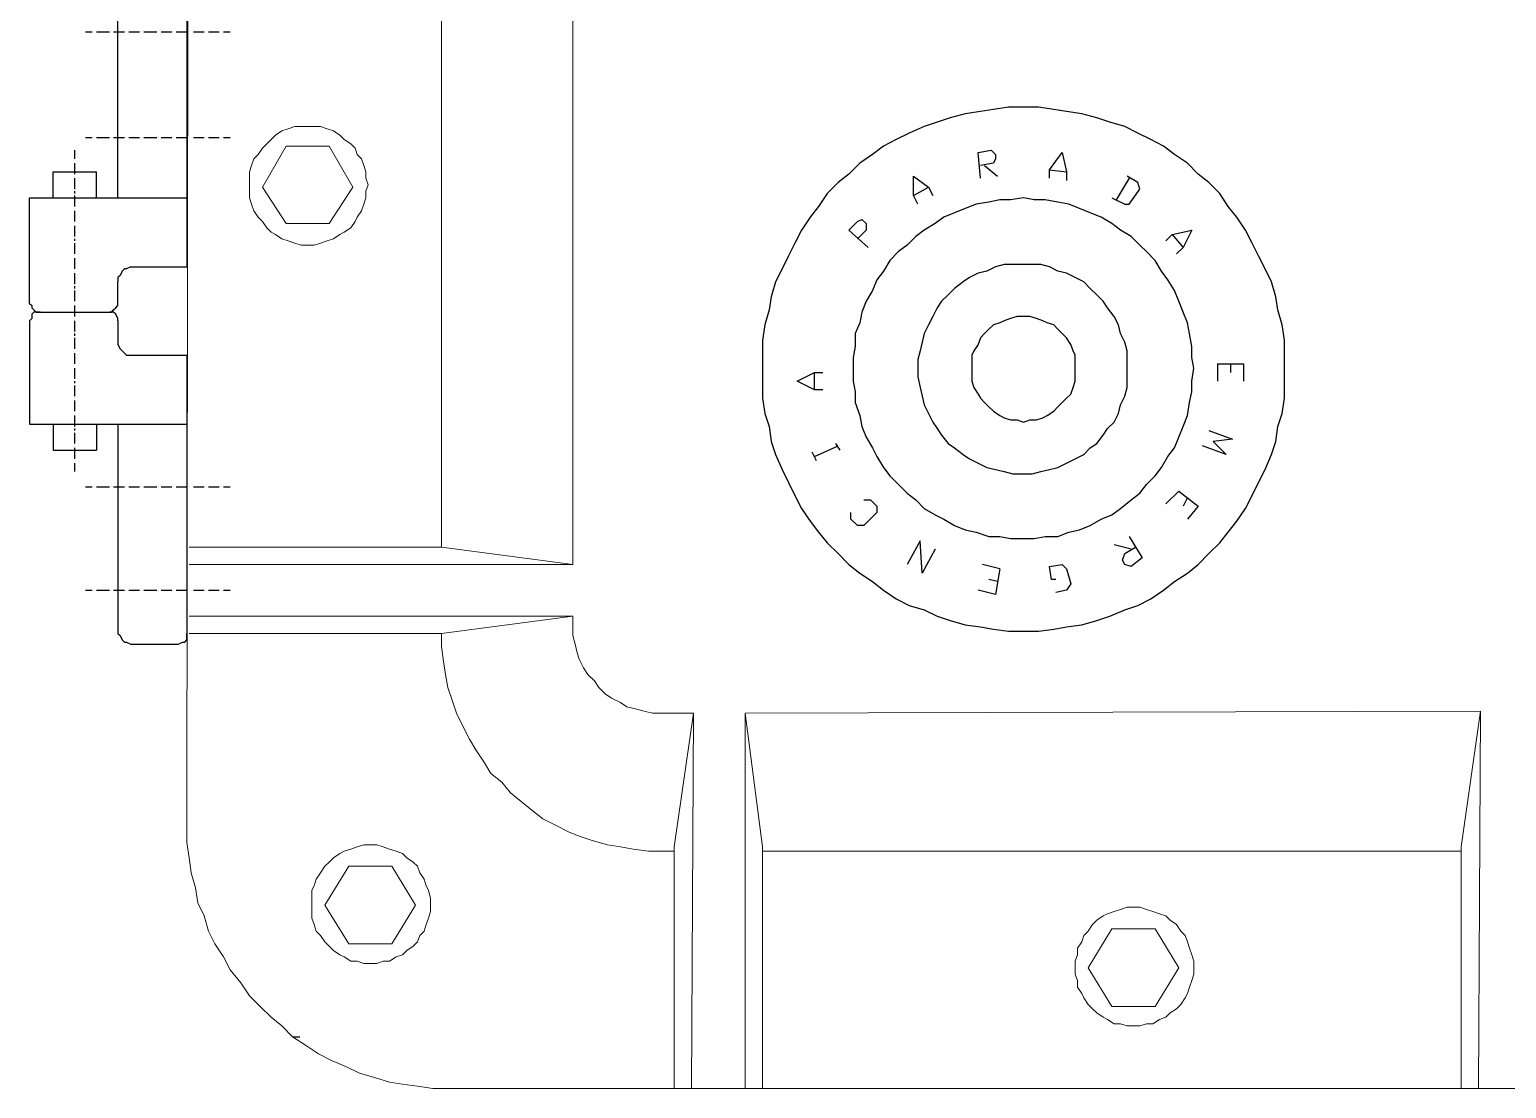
# Model space of a CAD drawing. Header units: millimetres. Extents: x -72 to 2978, y -1067 to 2817.
# Drawn here: x -36.3 to 167.7, y -7.2 to 139.1 of the extents above; entities that cross this region are included whole.
import ezdxf

# ---------------------------------------------------------------- set-up
doc = ezdxf.new("R2010")
doc.units = ezdxf.units.MM

msp = doc.modelspace()

# ---------------------------------------------------------------- linework, layer by layer
at = {"color": 7, "linetype": 'Continuous', "lineweight": 15, "true_color": 0x000007}
for p, q in [((-14.3, 320.87), (-14.6, 28.9)), ((38.73, 65.25), (38.73, 171.31)), ((20.56, 168.93), (20.56, 67.63)), ((-4.17, 117.38), (-0.89, 123.04)), ((-0.89, 123.04), (5.06, 123.04)), ((5.06, 123.04), (8.34, 117.38)), ((-0.89, 112.32), (-4.17, 117.38)), ((8.34, 117.38), (5.06, 112.32)), ((5.06, 112.32), (-0.89, 112.32)), ((20.56, 67.63), (-14.3, 67.63)), ((20.56, 67.63), (38.73, 65.25)), ((38.73, 65.25), (-14.3, 65.25)), ((38.73, 58.1), (-14.3, 58.1)), ((20.56, 55.71), (38.73, 58.1)), ((38.73, 56.61), (38.73, 58.1)), ((20.56, 55.71), (-14.3, 55.71)), ((164.16, 44.99), (62.56, 44.69)), ((161.48, 26.22), (164.16, 44.99)), ((164.16, 44.99), (163.86, -7.15)), ((55.41, 44.69), (50.95, 44.69)), ((52.73, 26.22), (55.41, 44.69)), ((55.41, 44.69), (55.12, -7.15)), ((62.56, -7.15), (62.56, 44.69)), ((64.95, 26.22), (62.56, 44.69)), ((52.73, -7.15), (52.73, 26.22)), ((64.95, -7.15), (64.95, 26.22)), ((161.48, 25.62), (64.95, 25.62)), ((161.48, -7.15), (161.48, 26.22)), ((4.47, 18.17), (7.75, 23.54)), ((7.75, 23.54), (13.7, 23.54)), ((13.7, 23.54), (16.98, 18.17)), ((7.75, 12.81), (4.47, 18.17)), ((16.98, 18.17), (13.7, 12.81)), ((109.94, 9.53), (113.21, 14.9)), ((113.21, 14.9), (119.17, 14.9)), ((119.17, 14.9), (122.45, 9.53)), ((13.7, 12.81), (7.75, 12.81)), ((113.21, 4.17), (109.94, 9.53)), ((122.45, 9.53), (119.17, 4.17)), ((119.17, 4.17), (113.21, 4.17)), ((313.42, -7.15), (21.45, -7.15))]:
    msp.add_line(p, q, dxfattribs=at)
at = {"color": 7, "linetype": 'Continuous', "lineweight": 25, "true_color": 0x000007}
for p, q in [((-24.13, 115.89), (-24.13, 144.2)), ((-14.6, 144.79), (-14.6, 106.36)), ((-28.6, 138.83), (-27.71, 138.83)), ((-27.41, 138.83), (-27.41, 138.83)), ((-27.11, 138.83), (-25.32, 138.83)), ((-25.03, 138.83), (-25.03, 138.83)), ((-24.73, 138.83), (-23.24, 138.83)), ((-22.94, 138.83), (-22.94, 138.83)), ((-22.64, 138.83), (-21.15, 138.83)), ((-20.85, 138.83), (-20.85, 138.83)), ((-20.56, 138.83), (-18.77, 138.83)), ((-18.47, 138.83), (-18.47, 138.83)), ((-18.17, 138.83), (-16.68, 138.83)), ((-16.39, 138.83), (-16.39, 138.83)), ((-16.09, 138.83), (-14.6, 138.83)), ((-14.3, 138.83), (-14.3, 138.83)), ((-13.7, 138.83), (-12.22, 138.83)), ((-11.92, 138.83), (-11.92, 138.83)), ((-11.62, 138.83), (-10.13, 138.83)), ((-9.83, 138.83), (-9.83, 138.83)), ((-9.53, 138.83), (-8.64, 138.83)), ((-28.6, 124.24), (-27.71, 124.24)), ((-27.41, 124.24), (-27.41, 124.24)), ((-27.11, 124.24), (-25.32, 124.24)), ((-25.03, 124.24), (-25.03, 124.24)), ((-24.73, 124.24), (-23.24, 124.24)), ((-22.94, 124.24), (-22.94, 124.24)), ((-22.64, 124.24), (-21.15, 124.24)), ((-20.85, 124.24), (-20.85, 124.24)), ((-20.56, 124.24), (-18.77, 124.24)), ((-18.47, 124.24), (-18.47, 124.24)), ((-18.17, 124.24), (-16.68, 124.24)), ((-16.39, 124.24), (-16.39, 124.24)), ((-16.09, 124.24), (-14.6, 124.24)), ((-14.3, 124.24), (-14.3, 124.24)), ((-13.7, 124.24), (-12.22, 124.24)), ((-11.92, 124.24), (-11.92, 124.24)), ((-11.62, 124.24), (-10.13, 124.24)), ((-9.83, 124.24), (-9.83, 124.24)), ((-9.53, 124.24), (-8.64, 124.24)), ((-30.09, 121.26), (-30.09, 122.45)), ((-30.09, 120.96), (-30.09, 120.96)), ((-30.09, 119.17), (-30.09, 120.66)), ((-33.07, 119.47), (-27.11, 119.47)), ((-33.07, 115.89), (-33.07, 119.47)), ((-30.09, 118.87), (-30.09, 118.87)), ((-30.09, 117.09), (-30.09, 118.58)), ((-27.11, 115.89), (-27.11, 119.47)), ((95.63, 120.36), (97.42, 118.87)), ((104.57, 119.77), (106.96, 119.47)), ((115.6, 118.58), (113.81, 115.6)), ((-30.09, 116.49), (-30.09, 116.79)), ((85.8, 116.19), (87.89, 117.38)), ((-36.35, 115.89), (-14.6, 115.89)), ((-36.35, 101.3), (-36.35, 115.89)), ((-30.09, 114.7), (-30.09, 116.19)), ((-30.09, 114.4), (-30.09, 114.4)), ((-30.09, 112.62), (-30.09, 114.11)), ((-30.09, 112.32), (-30.09, 112.32)), ((-30.09, 110.53), (-30.09, 112.02)), ((-30.09, 109.94), (-30.09, 110.23)), ((121.55, 110.83), (123.04, 109.04)), ((-30.09, 108.15), (-30.09, 109.64)), ((-30.09, 107.85), (-30.09, 107.85)), ((-30.09, 106.06), (-30.09, 107.55)), ((-22.34, 106.36), (-14.6, 106.36)), ((-30.09, 105.76), (-30.09, 105.76)), ((-30.09, 103.98), (-30.09, 105.47)), ((-24.13, 101.3), (-24.13, 104.27)), ((-30.09, 103.38), (-30.09, 103.68)), ((-30.09, 101.59), (-30.09, 103.08)), ((-34.86, 100.1), (-25.32, 100.1)), ((-30.09, 101.3), (-30.09, 101.3)), ((-30.09, 99.51), (-30.09, 101)), ((-36.35, 98.91), (-36.35, 84.61)), ((-30.09, 99.21), (-30.09, 99.21)), ((-30.09, 97.42), (-30.09, 98.91)), ((-24.13, 98.91), (-24.13, 95.93)), ((-30.09, 96.83), (-30.09, 97.12)), ((-30.09, 95.04), (-30.09, 96.53)), ((-30.09, 94.74), (-30.09, 94.74)), ((-30.09, 92.95), (-30.09, 94.44)), ((-22.34, 94.15), (-14.6, 94.15)), ((-14.6, 94.15), (-14.6, 55.71)), ((-30.09, 92.66), (-30.09, 92.66)), ((-30.09, 90.87), (-30.09, 92.36)), ((127.81, 92.95), (127.81, 90.57)), ((129.6, 92.95), (129.6, 91.76)), ((-30.09, 90.27), (-30.09, 90.57)), ((-30.09, 88.48), (-30.09, 89.97)), ((72.1, 89.38), (72.1, 91.76)), ((-30.09, 88.19), (-30.09, 88.19)), ((-30.09, 86.4), (-30.09, 87.89)), ((-30.09, 86.1), (-30.09, 86.1)), ((-30.09, 84.31), (-30.09, 85.8)), ((-36.35, 84.61), (-14.6, 84.61)), ((-33.07, 84.61), (-33.07, 81.04)), ((-30.09, 83.72), (-30.09, 84.02)), ((-27.11, 84.61), (-27.11, 81.04)), ((-24.13, 84.61), (-24.13, 56.31)), ((-30.09, 81.93), (-30.09, 83.42)), ((-30.09, 81.63), (-30.09, 81.63)), ((72.1, 80.14), (75.38, 81.63)), ((75.67, 81.04), (75.08, 81.93)), ((-33.07, 81.04), (-27.11, 81.04)), ((-30.09, 79.84), (-30.09, 81.33)), ((72.4, 79.55), (71.8, 80.74)), ((-30.09, 79.55), (-30.09, 79.55)), ((-30.09, 78.06), (-30.09, 79.25)), ((-28.6, 75.97), (-27.71, 75.97)), ((-27.41, 75.97), (-27.41, 75.97)), ((-27.11, 75.97), (-25.32, 75.97)), ((-25.03, 75.97), (-25.03, 75.97)), ((-24.73, 75.97), (-23.24, 75.97)), ((-22.94, 75.97), (-22.94, 75.97)), ((-22.64, 75.97), (-21.15, 75.97)), ((-20.85, 75.97), (-20.85, 75.97)), ((-20.56, 75.97), (-18.77, 75.97)), ((-18.47, 75.97), (-18.47, 75.97)), ((-18.17, 75.97), (-16.68, 75.97)), ((-16.39, 75.97), (-16.39, 75.97)), ((-16.09, 75.97), (-14.6, 75.97)), ((-14.3, 75.97), (-14.3, 75.97)), ((-13.7, 75.97), (-12.22, 75.97)), ((-11.92, 75.97), (-11.92, 75.97)), ((-11.62, 75.97), (-10.13, 75.97)), ((-9.83, 75.97), (-9.83, 75.97)), ((-9.53, 75.97), (-8.64, 75.97)), ((122.45, 75.38), (120.66, 73.59)), ((123.64, 74.48), (123.04, 73.29)), ((115.89, 67.33), (113.51, 67.93)), ((97.72, 64.65), (95.34, 65.25)), ((-28.6, 61.67), (-27.71, 61.67)), ((-27.41, 61.67), (-27.41, 61.67)), ((-27.11, 61.67), (-25.32, 61.67)), ((-25.03, 61.67), (-25.03, 61.67)), ((-24.73, 61.67), (-23.24, 61.67)), ((-22.94, 61.67), (-22.94, 61.67)), ((-22.64, 61.67), (-21.15, 61.67)), ((-20.85, 61.67), (-20.85, 61.67)), ((-20.56, 61.67), (-18.77, 61.67)), ((-18.47, 61.67), (-18.47, 61.67)), ((-18.17, 61.67), (-16.68, 61.67)), ((-16.39, 61.67), (-16.39, 61.67)), ((-16.09, 61.67), (-14.6, 61.67)), ((-14.3, 61.67), (-14.3, 61.67)), ((-13.7, 61.67), (-12.22, 61.67)), ((-11.92, 61.67), (-11.92, 61.67)), ((-11.62, 61.67), (-10.13, 61.67)), ((-9.83, 61.67), (-9.83, 61.67)), ((-9.53, 61.67), (-8.64, 61.67)), ((97.42, 62.86), (96.23, 63.16)), ((-22.34, 54.22), (-15.79, 54.22))]:
    msp.add_line(p, q, dxfattribs=at)
at = {"color": 41, "linetype": 'Continuous', "lineweight": 25, "true_color": 0xf4ee51}
msp.add_lwpolyline([(137.05, 92.36), (137.05, 94.44), (137.05, 96.23), (136.75, 98.32), (136.15, 100.4), (135.86, 102.19), (135.26, 104.27), (134.37, 106.06), (133.47, 107.85), (132.58, 109.64), (131.68, 111.43), (130.49, 113.21), (129.3, 114.7), (128.11, 116.49), (126.62, 117.98), (125.13, 119.17), (123.64, 120.66), (121.85, 121.85), (120.36, 123.04), (118.58, 123.94), (116.79, 124.83), (115, 125.73), (112.91, 126.32), (111.13, 126.92), (109.04, 127.51), (106.96, 127.81), (105.17, 128.11), (103.08, 128.41), (101, 128.41), (98.91, 128.41), (96.83, 128.11), (95.04, 127.81), (92.95, 127.51), (90.87, 126.92), (89.08, 126.32), (87.29, 125.73), (85.21, 124.83), (83.42, 123.94), (81.63, 123.04), (80.14, 121.85), (78.36, 120.66), (76.87, 119.17), (75.38, 117.98), (73.89, 116.49), (72.69, 114.7), (71.5, 113.21), (70.31, 111.43), (69.42, 109.64), (68.52, 107.85), (67.63, 106.06), (66.74, 104.27), (66.14, 102.19), (65.84, 100.4), (65.25, 98.32), (64.95, 96.23), (64.95, 94.44), (64.95, 92.36), (64.95, 90.27), (64.95, 88.19), (65.25, 86.1), (65.84, 84.31), (66.14, 82.23), (66.74, 80.44), (67.63, 78.36), (68.52, 76.57), (69.42, 74.78), (70.31, 72.99), (71.5, 71.2), (72.69, 69.72), (73.89, 68.23), (75.38, 66.74), (76.87, 65.25), (78.36, 64.05), (80.14, 62.86), (81.63, 61.67), (83.42, 60.48), (85.21, 59.59), (87.29, 58.99), (89.08, 58.1), (90.87, 57.5), (92.95, 56.9), (95.04, 56.61), (96.83, 56.31), (98.91, 56.01), (101, 56.01), (103.08, 56.01), (105.17, 56.31), (106.96, 56.61), (109.04, 56.9), (111.13, 57.5), (112.91, 58.1), (115, 58.99), (116.79, 59.59), (118.58, 60.48), (120.36, 61.67), (121.85, 62.86), (123.64, 64.05), (125.13, 65.25), (126.62, 66.74), (128.11, 68.23), (129.3, 69.72), (130.49, 71.2), (131.68, 72.99), (132.58, 74.78), (133.47, 76.57), (134.37, 78.36), (135.26, 80.44), (135.86, 82.23), (136.15, 84.31), (136.75, 86.1), (137.05, 88.19), (137.05, 90.27)], close=True, dxfattribs=at)
at = {"color": 7, "linetype": 'Continuous', "lineweight": 15, "true_color": 0x000007}
for points in [[(10.43, 117.68), (10.13, 118.58), (10.13, 119.47), (9.83, 120.36), (9.53, 121.26), (8.94, 121.85), (8.64, 122.75), (8.04, 123.34), (7.15, 123.94), (6.55, 124.53), (5.66, 125.13), (4.77, 125.43), (3.87, 125.73), (2.98, 125.73), (2.09, 125.73), (1.19, 125.73), (0.3, 125.73), (-0.6, 125.43), (-1.49, 125.13), (-2.38, 124.53), (-2.98, 123.94), (-3.58, 123.34), (-4.17, 122.75), (-4.77, 121.85), (-5.36, 121.26), (-5.66, 120.36), (-5.96, 119.47), (-5.96, 118.58), (-5.96, 117.68), (-5.96, 116.79), (-5.96, 115.89), (-5.66, 115), (-5.36, 114.11), (-4.77, 113.21), (-4.17, 112.62), (-3.58, 111.72), (-2.98, 111.13), (-2.38, 110.83), (-1.49, 110.23), (-0.6, 109.94), (0.3, 109.64), (1.19, 109.34), (2.09, 109.34), (2.98, 109.34), (3.87, 109.64), (4.77, 109.94), (5.66, 110.23), (6.55, 110.83), (7.15, 111.13), (8.04, 111.72), (8.64, 112.62), (8.94, 113.21), (9.53, 114.11), (9.83, 115), (10.13, 115.89), (10.13, 116.79)], [(19.07, 18.17), (19.07, 19.07), (18.77, 20.26), (18.47, 20.85), (18.17, 21.75), (17.58, 22.64), (17.28, 23.54), (16.68, 24.13), (15.79, 24.73), (15.19, 25.32), (14.3, 25.62), (13.41, 25.92), (12.51, 26.22), (11.62, 26.52), (10.73, 26.52), (9.83, 26.52), (8.94, 26.22), (8.04, 25.92), (7.15, 25.62), (6.55, 25.32), (5.66, 24.73), (5.06, 24.13), (4.47, 23.54), (3.87, 22.64), (3.28, 21.75), (2.98, 20.85), (2.68, 20.26), (2.68, 19.07), (2.68, 18.17), (2.68, 17.28), (2.68, 16.39), (2.98, 15.49), (3.28, 14.6), (3.87, 14), (4.47, 13.11), (5.06, 12.51), (5.66, 11.92), (6.55, 11.32), (7.15, 11.02), (8.04, 10.43), (8.94, 10.43), (9.83, 10.13), (10.73, 10.13), (11.62, 10.13), (12.51, 10.43), (13.41, 10.43), (14.3, 11.02), (15.19, 11.32), (15.79, 11.92), (16.68, 12.51), (17.28, 13.11), (17.58, 14), (18.17, 14.6), (18.47, 15.49), (18.77, 16.39), (19.07, 17.28)], [(124.53, 9.53), (124.53, 10.43), (124.24, 11.32), (123.94, 12.22), (123.64, 13.11), (123.34, 14), (122.75, 14.6), (122.15, 15.49), (121.26, 16.09), (120.66, 16.68), (119.77, 16.98), (118.87, 17.28), (117.98, 17.58), (117.09, 17.88), (116.19, 17.88), (115.3, 17.88), (114.4, 17.58), (113.51, 17.28), (112.62, 16.98), (112.02, 16.68), (111.13, 16.09), (110.53, 15.49), (109.94, 14.6), (109.34, 14), (109.04, 13.11), (108.45, 12.22), (108.45, 11.32), (108.15, 10.43), (108.15, 9.53), (108.15, 8.64), (108.45, 7.75), (108.45, 6.85), (109.04, 5.96), (109.34, 5.36), (109.94, 4.47), (110.53, 3.87), (111.13, 3.28), (112.02, 2.68), (112.62, 2.38), (113.51, 1.79), (114.4, 1.79), (115.3, 1.49), (116.19, 1.49), (117.09, 1.49), (117.98, 1.79), (118.87, 1.79), (119.77, 2.38), (120.66, 2.68), (121.26, 3.28), (122.15, 3.87), (122.75, 4.47), (123.34, 5.36), (123.64, 5.96), (123.94, 6.85), (124.24, 7.75), (124.53, 8.64)]]:
    msp.add_lwpolyline(points, close=True, dxfattribs=at)
at = {"color": 7, "linetype": 'Continuous', "lineweight": 25, "true_color": 0x000007}
for points in [[(95.04, 118.58), (94.74, 122.15), (96.53, 122.45), (97.12, 121.85), (97.12, 121.26), (96.83, 120.66), (95.04, 120.36)], [(104.57, 118.58), (104.57, 119.77), (106.36, 122.15), (106.96, 119.47), (106.96, 118.28)], [(86.4, 115), (85.8, 116.19), (85.8, 118.87), (87.89, 117.38), (88.48, 116.19)], [(113.21, 115.89), (115, 115), (115.6, 115), (117.09, 117.09), (116.79, 117.98), (115.3, 118.87)], [(79.55, 109.04), (76.87, 111.43), (78.06, 112.62), (78.65, 112.91), (79.25, 112.32), (79.25, 111.43), (78.06, 110.23)], [(120.66, 109.94), (121.55, 110.83), (124.24, 111.43), (123.04, 109.04), (122.15, 108.15)], [(-22.34, 106.36), (-22.94, 106.06), (-23.24, 106.06), (-23.54, 105.76), (-23.83, 105.17), (-24.13, 104.87), (-24.13, 104.27)], [(-36.35, 101.3), (-36.05, 101), (-36.05, 100.7), (-35.75, 100.4), (-35.45, 100.1), (-34.86, 100.1)], [(-34.86, 100.1), (-35.45, 100.1), (-35.75, 100.1), (-36.05, 99.81), (-36.05, 99.21), (-36.35, 98.91)], [(-25.32, 100.1), (-25.03, 100.1), (-24.73, 100.4), (-24.43, 100.7), (-24.13, 101), (-24.13, 101.3)], [(-24.13, 98.91), (-24.13, 99.21), (-24.43, 99.81), (-24.73, 100.1), (-25.03, 100.1), (-25.32, 100.1)], [(-24.13, 95.93), (-24.13, 95.63), (-23.83, 95.04), (-23.54, 94.74), (-23.24, 94.44), (-22.94, 94.15), (-22.34, 94.15)], [(127.81, 92.95), (131.39, 92.95), (131.39, 90.57)], [(73.29, 89.38), (72.1, 89.38), (69.72, 90.57), (72.1, 91.76), (73.29, 91.76)], [(126.62, 83.72), (129.9, 82.53), (127.22, 82.23), (129, 80.44), (125.73, 81.63)], [(78.95, 74.18), (79.84, 74.18), (80.74, 73.29), (80.74, 72.4), (78.95, 70.61), (78.06, 70.61), (77.16, 71.5), (77.16, 72.4)], [(122.45, 75.38), (125.13, 73.29), (123.64, 71.5)], [(88.78, 67.33), (86.99, 64.05), (86.7, 68.52), (84.91, 65.25)], [(115.6, 69.12), (117.38, 66.14), (115.89, 64.95), (115, 65.25), (114.7, 65.84), (115, 66.74), (116.49, 67.63)], [(97.72, 64.65), (97.12, 61.08), (94.74, 61.67)], [(105.47, 63.16), (104.87, 63.16), (104.57, 64.95), (106.36, 65.25), (106.96, 64.65), (107.55, 62.56), (106.96, 61.67), (105.47, 61.37)], [(-24.13, 56.31), (-24.13, 55.71), (-23.83, 55.41), (-23.54, 54.82), (-23.24, 54.52), (-22.94, 54.52), (-22.34, 54.22)], [(-15.79, 54.22), (-15.19, 54.52), (-14.9, 54.52), (-14.6, 54.82), (-14.6, 55.12), (-14.6, 55.71)]]:
    msp.add_lwpolyline(points, dxfattribs=at)
at = {"color": 240, "linetype": 'Continuous', "lineweight": 25, "true_color": 0xed1f24}
for points in [[(124.53, 92.36), (124.24, 93.85), (124.24, 95.34), (123.94, 97.12), (123.64, 98.61), (123.04, 100.1), (122.45, 101.59), (121.85, 103.08), (120.96, 104.57), (120.06, 105.76), (119.17, 107.25), (117.98, 108.45), (117.09, 109.34), (115.89, 110.53), (114.4, 111.43), (113.21, 112.32), (111.72, 113.21), (110.23, 113.81), (108.74, 114.4), (107.25, 115), (105.76, 115.3), (103.98, 115.6), (102.49, 115.6), (101, 115.89), (99.21, 115.6), (97.72, 115.6), (96.23, 115.3), (94.44, 115), (92.95, 114.4), (91.46, 113.81), (89.97, 113.21), (88.78, 112.32), (87.29, 111.43), (86.1, 110.53), (84.91, 109.34), (83.72, 108.45), (82.53, 107.25), (81.63, 105.76), (80.74, 104.57), (80.14, 103.08), (79.25, 101.59), (78.65, 100.1), (78.36, 98.61), (77.76, 97.12), (77.76, 95.34), (77.46, 93.85), (77.46, 92.36), (77.46, 90.57), (77.76, 89.08), (77.76, 87.59), (78.36, 85.8), (78.65, 84.31), (79.25, 82.82), (80.14, 81.33), (80.74, 80.14), (81.63, 78.65), (82.53, 77.46), (83.72, 76.27), (84.91, 75.08), (86.1, 74.18), (87.29, 72.99), (88.78, 72.1), (89.97, 71.5), (91.46, 70.61), (92.95, 70.01), (94.44, 69.72), (96.23, 69.12), (97.72, 69.12), (99.21, 68.82), (101, 68.82), (102.49, 68.82), (103.98, 69.12), (105.76, 69.12), (107.25, 69.72), (108.74, 70.01), (110.23, 70.61), (111.72, 71.5), (113.21, 72.1), (114.4, 72.99), (115.89, 74.18), (117.09, 75.08), (117.98, 76.27), (119.17, 77.46), (120.06, 78.65), (120.96, 80.14), (121.85, 81.33), (122.45, 82.82), (123.04, 84.31), (123.64, 85.8), (123.94, 87.59), (124.24, 89.08), (124.24, 90.57)], [(115.3, 92.36), (115.3, 93.55), (115.3, 94.74), (115, 95.93), (114.4, 97.12), (114.11, 98.32), (113.51, 99.51), (112.62, 100.7), (112.02, 101.59), (111.13, 102.49), (110.23, 103.38), (109.34, 104.27), (108.15, 104.87), (106.96, 105.47), (105.76, 105.76), (104.57, 106.36), (103.38, 106.66), (102.19, 106.66), (101, 106.66), (99.51, 106.66), (98.32, 106.66), (97.12, 106.36), (95.93, 105.76), (94.74, 105.47), (93.55, 104.87), (92.66, 104.27), (91.46, 103.38), (90.57, 102.49), (89.68, 101.59), (89.08, 100.7), (88.48, 99.51), (87.89, 98.32), (87.29, 97.12), (86.99, 95.93), (86.7, 94.74), (86.4, 93.55), (86.4, 92.36), (86.4, 91.17), (86.7, 89.68), (86.99, 88.48), (87.29, 87.29), (87.89, 86.1), (88.48, 84.91), (89.08, 84.02), (89.68, 83.12), (90.57, 81.93), (91.46, 81.33), (92.66, 80.44), (93.55, 79.84), (94.74, 79.25), (95.93, 78.65), (97.12, 78.36), (98.32, 78.06), (99.51, 77.76), (101, 77.76), (102.19, 77.76), (103.38, 78.06), (104.57, 78.36), (105.76, 78.65), (106.96, 79.25), (108.15, 79.84), (109.34, 80.44), (110.23, 81.33), (111.13, 81.93), (112.02, 83.12), (112.62, 84.02), (113.51, 84.91), (114.11, 86.1), (114.4, 87.29), (115, 88.48), (115.3, 89.68), (115.3, 91.17)], [(108.15, 92.36), (108.15, 93.25), (108.15, 94.15), (107.85, 94.74), (107.55, 95.63), (106.96, 96.53), (106.36, 97.12), (105.76, 97.72), (105.17, 98.32), (104.27, 98.61), (103.68, 98.91), (102.79, 99.21), (101.89, 99.51), (101, 99.51), (100.1, 99.51), (99.21, 99.21), (98.32, 98.91), (97.72, 98.61), (96.83, 98.32), (96.23, 97.72), (95.63, 97.12), (95.04, 96.53), (94.74, 95.63), (94.15, 94.74), (93.85, 94.15), (93.85, 93.25), (93.85, 92.36), (93.85, 91.46), (93.85, 90.57), (94.15, 89.68), (94.74, 88.78), (95.04, 88.19), (95.63, 87.59), (96.23, 86.99), (96.83, 86.4), (97.72, 85.8), (98.32, 85.51), (99.21, 85.21), (100.1, 85.21), (101, 84.91), (101.89, 85.21), (102.79, 85.21), (103.68, 85.51), (104.27, 85.8), (105.17, 86.4), (105.76, 86.99), (106.36, 87.59), (106.96, 88.19), (107.55, 88.78), (107.85, 89.68), (108.15, 90.57), (108.15, 91.46)]]:
    msp.add_lwpolyline(points, close=True, dxfattribs=at)
at = {"color": 7, "linetype": 'Continuous', "lineweight": 15, "true_color": 0x000007}
for points in [[(20.56, 55.71), (20.56, 53.92), (20.85, 51.84), (21.15, 50.05), (21.45, 48.26), (22.05, 46.48), (22.64, 44.69), (23.54, 42.9), (24.43, 41.11), (25.32, 39.62), (26.52, 37.84), (27.41, 36.35), (28.9, 35.16), (30.09, 33.67), (31.58, 32.47), (33.07, 31.28), (34.56, 30.09), (36.35, 29.2), (38.13, 28.3), (39.62, 27.71), (41.41, 27.11), (43.5, 26.52), (45.29, 26.22), (47.07, 25.92), (49.16, 25.62), (50.95, 25.62), (52.73, 25.62)], [(38.73, 56.61), (38.73, 55.41), (39.03, 54.22), (39.33, 53.03), (39.62, 52.14), (40.22, 50.95), (40.82, 50.05), (41.71, 49.16), (42.31, 48.26), (43.2, 47.37), (44.09, 46.77), (45.29, 46.18), (46.18, 45.58), (47.37, 45.29), (48.56, 44.99), (49.75, 44.69), (50.95, 44.69)], [(-14.6, 28.9), (-14.6, 26.81), (-14.3, 24.73), (-14, 22.64), (-13.41, 20.56), (-13.11, 18.47), (-12.22, 16.68), (-11.62, 14.6), (-10.73, 12.81), (-9.53, 11.02), (-8.64, 9.24), (-7.15, 7.45), (-5.96, 5.66), (-4.47, 4.17), (-2.98, 2.68), (-1.49, 1.49), (0, 0), (1.79, -1.19), (3.58, -2.38), (5.36, -3.28), (7.45, -4.17), (9.24, -5.06), (11.32, -5.66), (13.41, -6.26), (15.19, -6.55), (17.28, -6.85), (19.37, -7.15), (21.45, -7.15)]]:
    msp.add_lwpolyline(points, dxfattribs=at)
at = {"color": 6}
msp.add_open_spline([(0, 0), (0.33, 0), (0.67, 0), (1, 0)], degree=3, dxfattribs=at)

doc.saveas('drawing.dxf')
